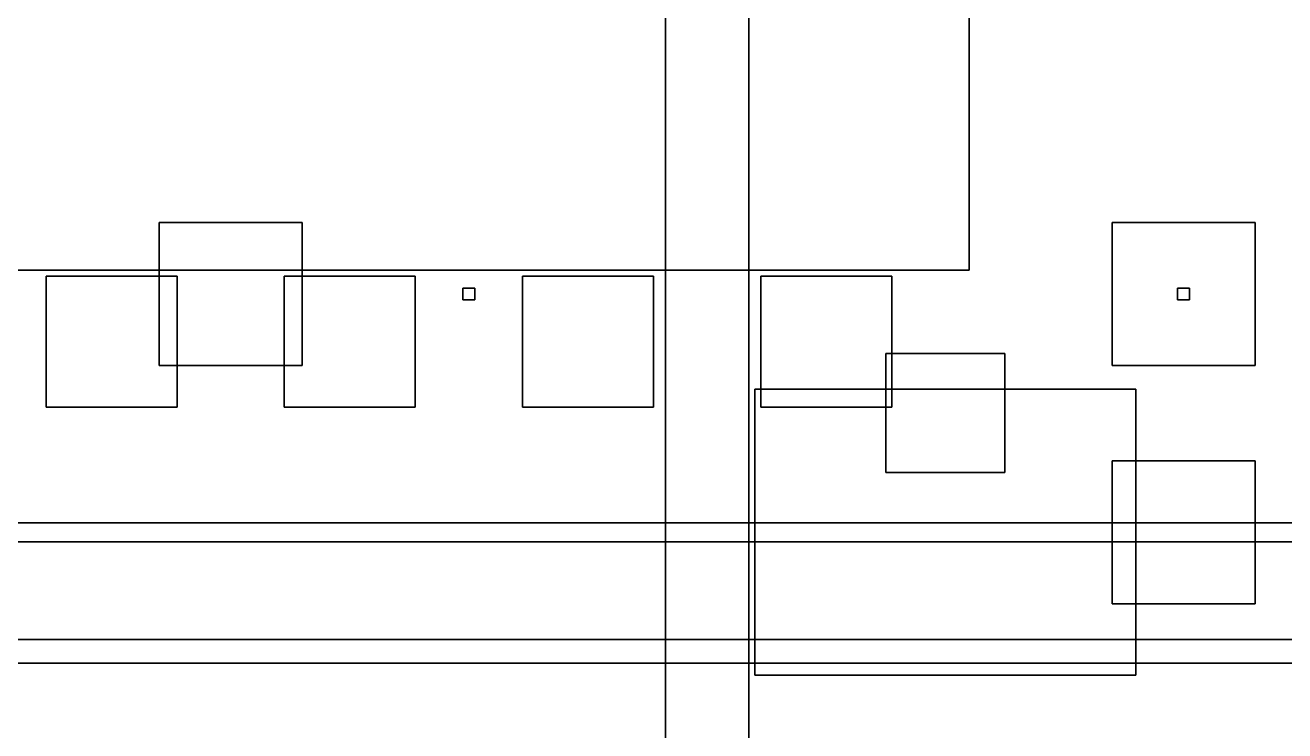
# Model space of a CAD drawing. Extents: x -17000 to 17000, y -13300 to 12090.
# Drawn here: x 7137 to 12425, y 6166 to 9128 of the extents above; entities that cross this region are included whole.
import ezdxf

# ---------------------------------------------------------------- set-up
doc = ezdxf.new("R2010")
doc.units = 0
for name, color, linetype in [('A-FURN', 30, 'CONTINUOUS'), ('A-WALL', 7, 'CONTINUOUS'), ('E-LITE', 2, 'CONTINUOUS'), ('F-SPRN', 1, 'CONTINUOUS'), ('M-DIFF', 7, 'CONTINUOUS'), ('M-DUCT', 4, 'CONTINUOUS'), ('S-SLAB', 8, 'CONTINUOUS')]:
    doc.layers.add(name, color=color, linetype=linetype)

msp = doc.modelspace()

# ---------------------------------------------------------------- linework, layer by layer
at = {"layer": 'A-FURN'}
for points in [[(5900, 8100, 12160), (11100, 8100, 12160), (11100, 9900, 12160), (5900, 9900, 12160)], [(11100, 8100, 11400), (5900, 8100, 11400), (5900, 9900, 11400), (11100, 9900, 11400)], [(5900, 8100, 15960), (11100, 8100, 15960), (11100, 9900, 15960), (5900, 9900, 15960)], [(11100, 8100, 15200), (5900, 8100, 15200), (5900, 9900, 15200), (11100, 9900, 15200)], [(11100, 8100, 11400), (11100, 9900, 11400), (11100, 9900, 12160), (11100, 8100, 12160)], [(11100, 8100, 15200), (11100, 9900, 15200), (11100, 9900, 15960), (11100, 8100, 15960)], [(5900, 8100, 11400), (11100, 8100, 11400), (11100, 8100, 12160), (5900, 8100, 12160)], [(5900, 8100, 15200), (11100, 8100, 15200), (11100, 8100, 15960), (5900, 8100, 15960)], [(7225, 7525, 12325), (7775, 7525, 12325), (7775, 8075, 12325), (7225, 8075, 12325)], [(7775, 7525, 11375), (7225, 7525, 11375), (7225, 8075, 11375), (7775, 8075, 11375)], [(7225, 8075, 11375), (7225, 8075, 12325), (7775, 8075, 12325), (7775, 8075, 11375)], [(7225, 7525, 11375), (7225, 7525, 12325), (7225, 8075, 12325), (7225, 8075, 11375)], [(7225, 7525, 16125), (7775, 7525, 16125), (7775, 8075, 16125), (7225, 8075, 16125)], [(7775, 7525, 15175), (7225, 7525, 15175), (7225, 8075, 15175), (7775, 8075, 15175)], [(7225, 8075, 15175), (7225, 8075, 16125), (7775, 8075, 16125), (7775, 8075, 15175)], [(7225, 7525, 15175), (7225, 7525, 16125), (7225, 8075, 16125), (7225, 8075, 15175)], [(7775, 7525, 11375), (7775, 8075, 11375), (7775, 8075, 12325), (7775, 7525, 12325)], [(7775, 7525, 15175), (7775, 8075, 15175), (7775, 8075, 16125), (7775, 7525, 16125)], [(8225, 7525, 12325), (8775, 7525, 12325), (8775, 8075, 12325), (8225, 8075, 12325)], [(8775, 7525, 11375), (8225, 7525, 11375), (8225, 8075, 11375), (8775, 8075, 11375)], [(8225, 8075, 11375), (8225, 8075, 12325), (8775, 8075, 12325), (8775, 8075, 11375)], [(8225, 7525, 11375), (8225, 7525, 12325), (8225, 8075, 12325), (8225, 8075, 11375)], [(8225, 7525, 16125), (8775, 7525, 16125), (8775, 8075, 16125), (8225, 8075, 16125)], [(8775, 7525, 15175), (8225, 7525, 15175), (8225, 8075, 15175), (8775, 8075, 15175)], [(8225, 8075, 15175), (8225, 8075, 16125), (8775, 8075, 16125), (8775, 8075, 15175)], [(8225, 7525, 15175), (8225, 7525, 16125), (8225, 8075, 16125), (8225, 8075, 15175)], [(8775, 7525, 11375), (8775, 8075, 11375), (8775, 8075, 12325), (8775, 7525, 12325)], [(8775, 7525, 15175), (8775, 8075, 15175), (8775, 8075, 16125), (8775, 7525, 16125)], [(9225, 7525, 12325), (9775, 7525, 12325), (9775, 8075, 12325), (9225, 8075, 12325)], [(9775, 7525, 11375), (9225, 7525, 11375), (9225, 8075, 11375), (9775, 8075, 11375)], [(9225, 8075, 11375), (9225, 8075, 12325), (9775, 8075, 12325), (9775, 8075, 11375)], [(9225, 7525, 11375), (9225, 7525, 12325), (9225, 8075, 12325), (9225, 8075, 11375)], [(9225, 7525, 16125), (9775, 7525, 16125), (9775, 8075, 16125), (9225, 8075, 16125)], [(9775, 7525, 15175), (9225, 7525, 15175), (9225, 8075, 15175), (9775, 8075, 15175)], [(9225, 8075, 15175), (9225, 8075, 16125), (9775, 8075, 16125), (9775, 8075, 15175)], [(9225, 7525, 15175), (9225, 7525, 16125), (9225, 8075, 16125), (9225, 8075, 15175)], [(9775, 7525, 11375), (9775, 8075, 11375), (9775, 8075, 12325), (9775, 7525, 12325)], [(9775, 7525, 15175), (9775, 8075, 15175), (9775, 8075, 16125), (9775, 7525, 16125)], [(10225, 7525, 12325), (10775, 7525, 12325), (10775, 8075, 12325), (10225, 8075, 12325)], [(10775, 7525, 11375), (10225, 7525, 11375), (10225, 8075, 11375), (10775, 8075, 11375)], [(10225, 8075, 11375), (10225, 8075, 12325), (10775, 8075, 12325), (10775, 8075, 11375)], [(10225, 7525, 11375), (10225, 7525, 12325), (10225, 8075, 12325), (10225, 8075, 11375)], [(10225, 7525, 16125), (10775, 7525, 16125), (10775, 8075, 16125), (10225, 8075, 16125)], [(10775, 7525, 15175), (10225, 7525, 15175), (10225, 8075, 15175), (10775, 8075, 15175)], [(10225, 8075, 15175), (10225, 8075, 16125), (10775, 8075, 16125), (10775, 8075, 15175)], [(10225, 7525, 15175), (10225, 7525, 16125), (10225, 8075, 16125), (10225, 8075, 15175)], [(10775, 7525, 11375), (10775, 8075, 11375), (10775, 8075, 12325), (10775, 7525, 12325)], [(10775, 7525, 15175), (10775, 8075, 15175), (10775, 8075, 16125), (10775, 7525, 16125)], [(10750, 7250, 4700), (11250, 7250, 4700), (11250, 7750, 4700), (10750, 7750, 4700)], [(11250, 7250, 3800), (10750, 7250, 3800), (10750, 7750, 3800), (11250, 7750, 3800)], [(10750, 7750, 3800), (10750, 7750, 4700), (11250, 7750, 4700), (11250, 7750, 3800)], [(10750, 7250, 3800), (10750, 7250, 4700), (10750, 7750, 4700), (10750, 7750, 3800)], [(10750, 7250, 8500), (11250, 7250, 8500), (11250, 7750, 8500), (10750, 7750, 8500)], [(11250, 7250, 7600), (10750, 7250, 7600), (10750, 7750, 7600), (11250, 7750, 7600)], [(10750, 7750, 7600), (10750, 7750, 8500), (11250, 7750, 8500), (11250, 7750, 7600)], [(10750, 7250, 7600), (10750, 7250, 8500), (10750, 7750, 8500), (10750, 7750, 7600)], [(10750, 7250, 19900), (11250, 7250, 19900), (11250, 7750, 19900), (10750, 7750, 19900)], [(11250, 7250, 19000), (10750, 7250, 19000), (10750, 7750, 19000), (11250, 7750, 19000)], [(10750, 7750, 19000), (10750, 7750, 19900), (11250, 7750, 19900), (11250, 7750, 19000)], [(10750, 7250, 19000), (10750, 7250, 19900), (10750, 7750, 19900), (10750, 7750, 19000)], [(11250, 7250, 3800), (11250, 7750, 3800), (11250, 7750, 4700), (11250, 7250, 4700)], [(11250, 7250, 7600), (11250, 7750, 7600), (11250, 7750, 8500), (11250, 7250, 8500)], [(11250, 7250, 19000), (11250, 7750, 19000), (11250, 7750, 19900), (11250, 7250, 19900)], [(10200, 6400, 4550), (11800, 6400, 4550), (11800, 7600, 4550), (10200, 7600, 4550)], [(11800, 6400, 3800), (10200, 6400, 3800), (10200, 7600, 3800), (11800, 7600, 3800)], [(10200, 7600, 3800), (10200, 7600, 4550), (11800, 7600, 4550), (11800, 7600, 3800)], [(10200, 6400, 3800), (10200, 6400, 4550), (10200, 7600, 4550), (10200, 7600, 3800)], [(10200, 6400, 8350), (11800, 6400, 8350), (11800, 7600, 8350), (10200, 7600, 8350)], [(11800, 6400, 7600), (10200, 6400, 7600), (10200, 7600, 7600), (11800, 7600, 7600)], [(10200, 7600, 7600), (10200, 7600, 8350), (11800, 7600, 8350), (11800, 7600, 7600)], [(10200, 6400, 7600), (10200, 6400, 8350), (10200, 7600, 8350), (10200, 7600, 7600)], [(10200, 6400, 19750), (11800, 6400, 19750), (11800, 7600, 19750), (10200, 7600, 19750)], [(11800, 6400, 19000), (10200, 6400, 19000), (10200, 7600, 19000), (11800, 7600, 19000)], [(10200, 7600, 19000), (10200, 7600, 19750), (11800, 7600, 19750), (11800, 7600, 19000)], [(10200, 6400, 19000), (10200, 6400, 19750), (10200, 7600, 19750), (10200, 7600, 19000)], [(11800, 6400, 3800), (11800, 7600, 3800), (11800, 7600, 4550), (11800, 6400, 4550)], [(11800, 6400, 7600), (11800, 7600, 7600), (11800, 7600, 8350), (11800, 6400, 8350)], [(11800, 6400, 19000), (11800, 7600, 19000), (11800, 7600, 19750), (11800, 6400, 19750)], [(7225, 7525, 11375), (7775, 7525, 11375), (7775, 7525, 12325), (7225, 7525, 12325)], [(7225, 7525, 15175), (7775, 7525, 15175), (7775, 7525, 16125), (7225, 7525, 16125)], [(8225, 7525, 11375), (8775, 7525, 11375), (8775, 7525, 12325), (8225, 7525, 12325)], [(8225, 7525, 15175), (8775, 7525, 15175), (8775, 7525, 16125), (8225, 7525, 16125)], [(9225, 7525, 11375), (9775, 7525, 11375), (9775, 7525, 12325), (9225, 7525, 12325)], [(9225, 7525, 15175), (9775, 7525, 15175), (9775, 7525, 16125), (9225, 7525, 16125)], [(10225, 7525, 11375), (10775, 7525, 11375), (10775, 7525, 12325), (10225, 7525, 12325)], [(10225, 7525, 15175), (10775, 7525, 15175), (10775, 7525, 16125), (10225, 7525, 16125)], [(10750, 7250, 3800), (11250, 7250, 3800), (11250, 7250, 4700), (10750, 7250, 4700)], [(10750, 7250, 7600), (11250, 7250, 7600), (11250, 7250, 8500), (10750, 7250, 8500)], [(10750, 7250, 19000), (11250, 7250, 19000), (11250, 7250, 19900), (10750, 7250, 19900)], [(10200, 6400, 3800), (11800, 6400, 3800), (11800, 6400, 4550), (10200, 6400, 4550)], [(10200, 6400, 7600), (11800, 6400, 7600), (11800, 6400, 8350), (10200, 6400, 8350)], [(10200, 6400, 19000), (11800, 6400, 19000), (11800, 6400, 19750), (10200, 6400, 19750)]]:
    msp.add_3dface(points, dxfattribs=at)
at = {"layer": 'A-WALL'}
for points in [[(3000, 6450, 14400), (14000, 6450, 14400), (14000, 6550, 14400), (3000, 6550, 14400)], [(14000, 6450, 11400), (3000, 6450, 11400), (3000, 6550, 11400), (14000, 6550, 11400)], [(3000, 6550, 11400), (3000, 6550, 14400), (14000, 6550, 14400), (14000, 6550, 11400)], [(3000, 6450, 18200), (14000, 6450, 18200), (14000, 6550, 18200), (3000, 6550, 18200)], [(14000, 6450, 15200), (3000, 6450, 15200), (3000, 6550, 15200), (14000, 6550, 15200)], [(3000, 6550, 15200), (3000, 6550, 18200), (14000, 6550, 18200), (14000, 6550, 15200)], [(3000, 6450, 11400), (14000, 6450, 11400), (14000, 6450, 14400), (3000, 6450, 14400)], [(3000, 6450, 15200), (14000, 6450, 15200), (14000, 6450, 18200), (3000, 6450, 18200)]]:
    msp.add_3dface(points, dxfattribs=at)
at = {"layer": 'E-LITE'}
for points in [[(7700, 7700, 14120), (8300, 7700, 14120), (8300, 8300, 14120), (7700, 8300, 14120)], [(8300, 7700, 14080), (7700, 7700, 14080), (7700, 8300, 14080), (8300, 8300, 14080)], [(7700, 8300, 14080), (7700, 8300, 14120), (8300, 8300, 14120), (8300, 8300, 14080)], [(7700, 7700, 14080), (7700, 7700, 14120), (7700, 8300, 14120), (7700, 8300, 14080)], [(7700, 7700, 17920), (8300, 7700, 17920), (8300, 8300, 17920), (7700, 8300, 17920)], [(8300, 7700, 17880), (7700, 7700, 17880), (7700, 8300, 17880), (8300, 8300, 17880)], [(7700, 8300, 17880), (7700, 8300, 17920), (8300, 8300, 17920), (8300, 8300, 17880)], [(7700, 7700, 17880), (7700, 7700, 17920), (7700, 8300, 17920), (7700, 8300, 17880)], [(8300, 7700, 14080), (8300, 8300, 14080), (8300, 8300, 14120), (8300, 7700, 14120)], [(8300, 7700, 17880), (8300, 8300, 17880), (8300, 8300, 17920), (8300, 7700, 17920)], [(11700, 7700, 14120), (12300, 7700, 14120), (12300, 8300, 14120), (11700, 8300, 14120)], [(12300, 7700, 14080), (11700, 7700, 14080), (11700, 8300, 14080), (12300, 8300, 14080)], [(11700, 8300, 14080), (11700, 8300, 14120), (12300, 8300, 14120), (12300, 8300, 14080)], [(11700, 7700, 14080), (11700, 7700, 14120), (11700, 8300, 14120), (11700, 8300, 14080)], [(11700, 7700, 17920), (12300, 7700, 17920), (12300, 8300, 17920), (11700, 8300, 17920)], [(12300, 7700, 17880), (11700, 7700, 17880), (11700, 8300, 17880), (12300, 8300, 17880)], [(11700, 8300, 17880), (11700, 8300, 17920), (12300, 8300, 17920), (12300, 8300, 17880)], [(11700, 7700, 17880), (11700, 7700, 17920), (11700, 8300, 17920), (11700, 8300, 17880)], [(12300, 7700, 14080), (12300, 8300, 14080), (12300, 8300, 14120), (12300, 7700, 14120)], [(12300, 7700, 17880), (12300, 8300, 17880), (12300, 8300, 17920), (12300, 7700, 17920)], [(7700, 7700, 14080), (8300, 7700, 14080), (8300, 7700, 14120), (7700, 7700, 14120)], [(7700, 7700, 17880), (8300, 7700, 17880), (8300, 7700, 17920), (7700, 7700, 17920)], [(11700, 7700, 14080), (12300, 7700, 14080), (12300, 7700, 14120), (11700, 7700, 14120)], [(11700, 7700, 17880), (12300, 7700, 17880), (12300, 7700, 17920), (11700, 7700, 17920)]]:
    msp.add_3dface(points, dxfattribs=at)
at = {"layer": 'F-SPRN'}
for points in [[(8975, 7975, 14725), (9025, 7975, 14725), (9025, 8025, 14725), (8975, 8025, 14725)], [(9025, 7975, 14575), (8975, 7975, 14575), (8975, 8025, 14575), (9025, 8025, 14575)], [(8975, 8025, 14575), (8975, 8025, 14725), (9025, 8025, 14725), (9025, 8025, 14575)], [(8975, 7975, 14575), (8975, 7975, 14725), (8975, 8025, 14725), (8975, 8025, 14575)], [(8975, 7975, 18525), (9025, 7975, 18525), (9025, 8025, 18525), (8975, 8025, 18525)], [(9025, 7975, 18375), (8975, 7975, 18375), (8975, 8025, 18375), (9025, 8025, 18375)], [(8975, 8025, 18375), (8975, 8025, 18525), (9025, 8025, 18525), (9025, 8025, 18375)], [(8975, 7975, 18375), (8975, 7975, 18525), (8975, 8025, 18525), (8975, 8025, 18375)], [(9025, 7975, 14575), (9025, 8025, 14575), (9025, 8025, 14725), (9025, 7975, 14725)], [(9025, 7975, 18375), (9025, 8025, 18375), (9025, 8025, 18525), (9025, 7975, 18525)], [(11975, 7975, 14725), (12025, 7975, 14725), (12025, 8025, 14725), (11975, 8025, 14725)], [(12025, 7975, 14575), (11975, 7975, 14575), (11975, 8025, 14575), (12025, 8025, 14575)], [(11975, 8025, 14575), (11975, 8025, 14725), (12025, 8025, 14725), (12025, 8025, 14575)], [(11975, 7975, 14575), (11975, 7975, 14725), (11975, 8025, 14725), (11975, 8025, 14575)], [(11975, 7975, 18525), (12025, 7975, 18525), (12025, 8025, 18525), (11975, 8025, 18525)], [(12025, 7975, 18375), (11975, 7975, 18375), (11975, 8025, 18375), (12025, 8025, 18375)], [(11975, 8025, 18375), (11975, 8025, 18525), (12025, 8025, 18525), (12025, 8025, 18375)], [(11975, 7975, 18375), (11975, 7975, 18525), (11975, 8025, 18525), (11975, 8025, 18375)], [(12025, 7975, 14575), (12025, 8025, 14575), (12025, 8025, 14725), (12025, 7975, 14725)], [(12025, 7975, 18375), (12025, 8025, 18375), (12025, 8025, 18525), (12025, 7975, 18525)], [(8975, 7975, 14575), (9025, 7975, 14575), (9025, 7975, 14725), (8975, 7975, 14725)], [(8975, 7975, 18375), (9025, 7975, 18375), (9025, 7975, 18525), (8975, 7975, 18525)], [(11975, 7975, 14575), (12025, 7975, 14575), (12025, 7975, 14725), (11975, 7975, 14725)], [(11975, 7975, 18375), (12025, 7975, 18375), (12025, 7975, 18525), (11975, 7975, 18525)], [(-15000, 6960, 14790), (15000, 6960, 14790), (15000, 7040, 14790), (-15000, 7040, 14790)], [(15000, 6960, 14710), (-15000, 6960, 14710), (-15000, 7040, 14710), (15000, 7040, 14710)], [(-15000, 7040, 14710), (-15000, 7040, 14790), (15000, 7040, 14790), (15000, 7040, 14710)], [(-15000, 6960, 18590), (15000, 6960, 18590), (15000, 7040, 18590), (-15000, 7040, 18590)], [(15000, 6960, 18510), (-15000, 6960, 18510), (-15000, 7040, 18510), (15000, 7040, 18510)], [(-15000, 7040, 18510), (-15000, 7040, 18590), (15000, 7040, 18590), (15000, 7040, 18510)], [(-15000, 6960, 14710), (15000, 6960, 14710), (15000, 6960, 14790), (-15000, 6960, 14790)], [(-15000, 6960, 18510), (15000, 6960, 18510), (15000, 6960, 18590), (-15000, 6960, 18590)]]:
    msp.add_3dface(points, dxfattribs=at)
at = {"layer": 'M-DIFF'}
for points in [[(11700, 6700, 14190), (12300, 6700, 14190), (12300, 7300, 14190), (11700, 7300, 14190)], [(12300, 6700, 14110), (11700, 6700, 14110), (11700, 7300, 14110), (12300, 7300, 14110)], [(11700, 7300, 14110), (11700, 7300, 14190), (12300, 7300, 14190), (12300, 7300, 14110)], [(11700, 6700, 14110), (11700, 6700, 14190), (11700, 7300, 14190), (11700, 7300, 14110)], [(11700, 6700, 17990), (12300, 6700, 17990), (12300, 7300, 17990), (11700, 7300, 17990)], [(12300, 6700, 17910), (11700, 6700, 17910), (11700, 7300, 17910), (12300, 7300, 17910)], [(11700, 7300, 17910), (11700, 7300, 17990), (12300, 7300, 17990), (12300, 7300, 17910)], [(11700, 6700, 17910), (11700, 6700, 17990), (11700, 7300, 17990), (11700, 7300, 17910)], [(12300, 6700, 14110), (12300, 7300, 14110), (12300, 7300, 14190), (12300, 6700, 14190)], [(12300, 6700, 17910), (12300, 7300, 17910), (12300, 7300, 17990), (12300, 6700, 17990)], [(11700, 6700, 14110), (12300, 6700, 14110), (12300, 6700, 14190), (11700, 6700, 14190)], [(11700, 6700, 17910), (12300, 6700, 17910), (12300, 6700, 17990), (11700, 6700, 17990)]]:
    msp.add_3dface(points, dxfattribs=at)
at = {"layer": 'M-DUCT'}
for points in [[(9825, 0, 14475), (10175, 0, 14475), (10175, 10000, 14475), (9825, 10000, 14475)], [(10175, 0, 14225), (9825, 0, 14225), (9825, 10000, 14225), (10175, 10000, 14225)], [(9825, 0, 14225), (9825, 0, 14475), (9825, 10000, 14475), (9825, 10000, 14225)], [(9825, 0, 18275), (10175, 0, 18275), (10175, 10000, 18275), (9825, 10000, 18275)], [(10175, 0, 18025), (9825, 0, 18025), (9825, 10000, 18025), (10175, 10000, 18025)], [(9825, 0, 18025), (9825, 0, 18275), (9825, 10000, 18275), (9825, 10000, 18025)], [(10175, 0, 14225), (10175, 10000, 14225), (10175, 10000, 14475), (10175, 0, 14475)], [(10175, 0, 18025), (10175, 10000, 18025), (10175, 10000, 18275), (10175, 0, 18275)]]:
    msp.add_3dface(points, dxfattribs=at)
at = {"layer": 'S-SLAB'}
for points in [[(-17000, -12000, 350), (17000, -12000, 350), (17000, 12000, 350), (-17000, 12000, 350)], [(17000, -12000), (-17000, -12000), (-17000, 12000), (17000, 12000)], [(-17000, -12000, 4150), (17000, -12000, 4150), (17000, 12000, 4150), (-17000, 12000, 4150)], [(17000, -12000, 3800), (-17000, -12000, 3800), (-17000, 12000, 3800), (17000, 12000, 3800)], [(-17000, -12000, 7950), (17000, -12000, 7950), (17000, 12000, 7950), (-17000, 12000, 7950)], [(17000, -12000, 7600), (-17000, -12000, 7600), (-17000, 12000, 7600), (17000, 12000, 7600)], [(-17000, -12000, 11750), (17000, -12000, 11750), (17000, 12000, 11750), (-17000, 12000, 11750)], [(17000, -12000, 11400), (-17000, -12000, 11400), (-17000, 12000, 11400), (17000, 12000, 11400)], [(-17000, -12000, 15550), (17000, -12000, 15550), (17000, 12000, 15550), (-17000, 12000, 15550)], [(17000, -12000, 15200), (-17000, -12000, 15200), (-17000, 12000, 15200), (17000, 12000, 15200)], [(-17000, -12000, 19350), (17000, -12000, 19350), (17000, 12000, 19350), (-17000, 12000, 19350)], [(17000, -12000, 19000), (-17000, -12000, 19000), (-17000, 12000, 19000), (17000, 12000, 19000)], [(-17000, -12000, 23150), (17000, -12000, 23150), (17000, 12000, 23150), (-17000, 12000, 23150)], [(17000, -12000, 22800), (-17000, -12000, 22800), (-17000, 12000, 22800), (17000, 12000, 22800)]]:
    msp.add_3dface(points, dxfattribs=at)

doc.saveas('drawing.dxf')
